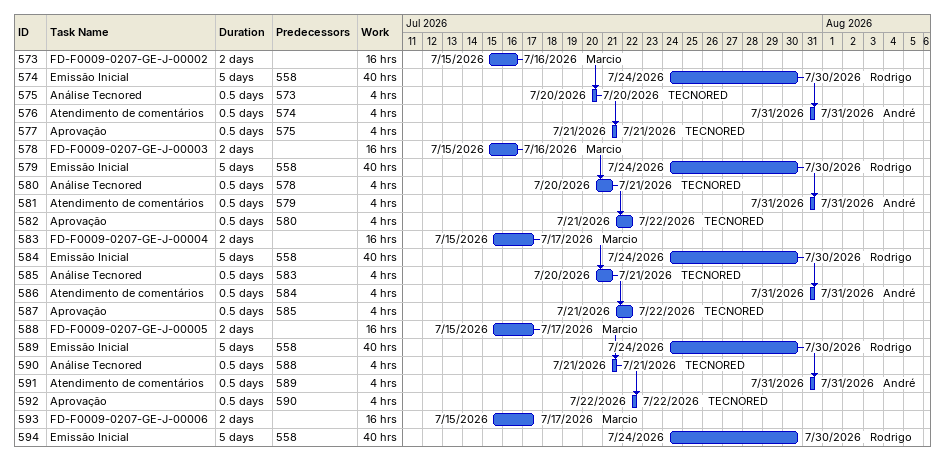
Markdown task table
| ID | Task | Duration | Start | Finish | Predecessors | Resources | Work (h) |
|---|---|---|---|---|---|---|---|
| 573 | FD-F0009-0207-GE-J-00002 | 2d | 2026-07-15 | 2026-07-16 |  | Marcio | 16 |
| 574 | Emissão Inicial | 5d | 2026-07-24 | 2026-07-30 | 558 | Rodrigo | 40 |
| 575 | Análise Tecnored | 0.5d | 2026-07-20 | 2026-07-20 | 573 | TECNORED | 4 |
| 576 | Atendimento de comentários | 0.5d | 2026-07-31 | 2026-07-31 | 574 | André | 4 |
| 577 | Aprovação | 0.5d | 2026-07-21 | 2026-07-21 | 575 | TECNORED | 4 |
| 578 | FD-F0009-0207-GE-J-00003 | 2d | 2026-07-15 | 2026-07-16 |  | Marcio | 16 |
| 579 | Emissão Inicial | 5d | 2026-07-24 | 2026-07-30 | 558 | Rodrigo | 40 |
| 580 | Análise Tecnored | 0.5d | 2026-07-20 | 2026-07-21 | 578 | TECNORED | 4 |
| 581 | Atendimento de comentários | 0.5d | 2026-07-31 | 2026-07-31 | 579 | André | 4 |
| 582 | Aprovação | 0.5d | 2026-07-21 | 2026-07-22 | 580 | TECNORED | 4 |
| 583 | FD-F0009-0207-GE-J-00004 | 2d | 2026-07-15 | 2026-07-17 |  | Marcio | 16 |
| 584 | Emissão Inicial | 5d | 2026-07-24 | 2026-07-30 | 558 | Rodrigo | 40 |
| 585 | Análise Tecnored | 0.5d | 2026-07-20 | 2026-07-21 | 583 | TECNORED | 4 |
| 586 | Atendimento de comentários | 0.5d | 2026-07-31 | 2026-07-31 | 584 | André | 4 |
| 587 | Aprovação | 0.5d | 2026-07-21 | 2026-07-22 | 585 | TECNORED | 4 |
| 588 | FD-F0009-0207-GE-J-00005 | 2d | 2026-07-15 | 2026-07-17 |  | Marcio | 16 |
| 589 | Emissão Inicial | 5d | 2026-07-24 | 2026-07-30 | 558 | Rodrigo | 40 |
| 590 | Análise Tecnored | 0.5d | 2026-07-21 | 2026-07-21 | 588 | TECNORED | 4 |
| 591 | Atendimento de comentários | 0.5d | 2026-07-31 | 2026-07-31 | 589 | André | 4 |
| 592 | Aprovação | 0.5d | 2026-07-22 | 2026-07-22 | 590 | TECNORED | 4 |
| 593 | FD-F0009-0207-GE-J-00006 | 2d | 2026-07-15 | 2026-07-17 |  | Marcio | 16 |
| 594 | Emissão Inicial | 5d | 2026-07-24 | 2026-07-30 | 558 | Rodrigo | 40 |
